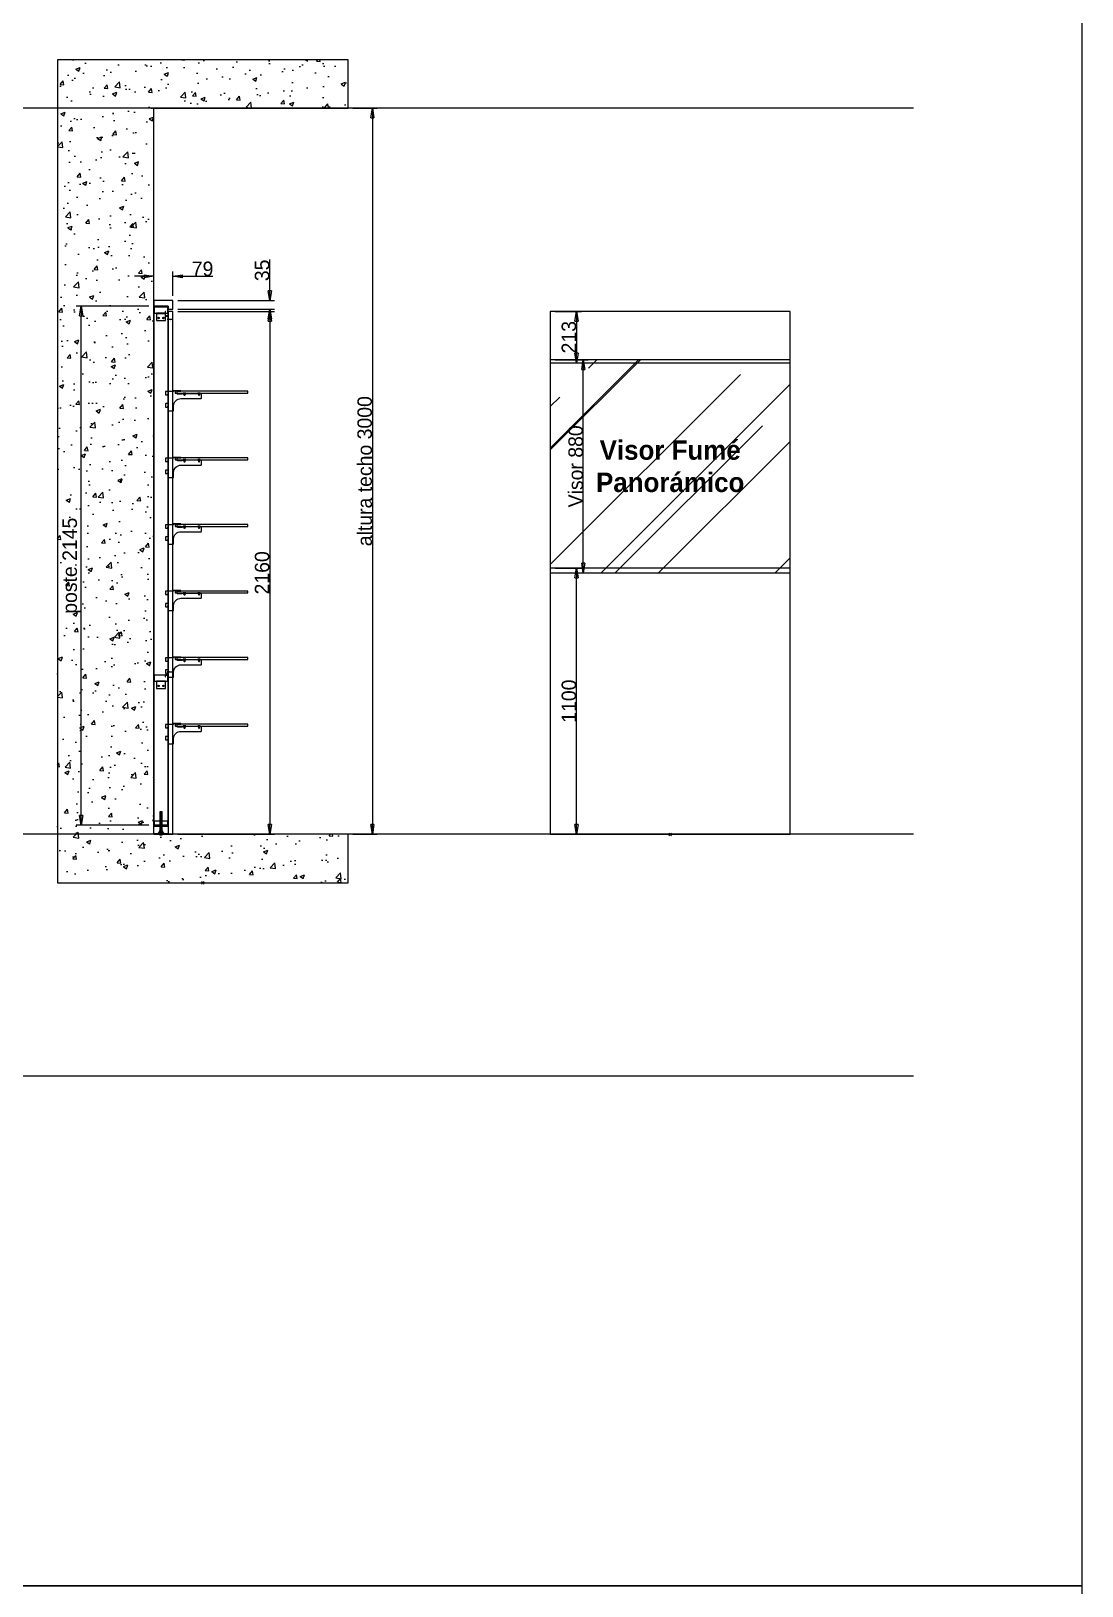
# Paper-space layout 'Jordi B.' of a CAD drawing. Header units: millimetres. Extents: x 23627 to 226976, y -18096 to 223844.
# Drawn here: x 135562 to 139901, y 204861 to 211284 of the extents above; entities that cross this region are included whole.
import ezdxf

# ---------------------------------------------------------------- set-up
doc = ezdxf.new("R2010")
doc.units = ezdxf.units.MM
doc.header["$PDMODE"] = 35
doc.header["$PDSIZE"] = 5
for name, color, linetype in [('Cotas bloques dinámicos PM espacio', 140, 'Continuous'), ('Escaire Unión Peça 2014', 7, 'Continuous'), ('Linea Capa Color 0000 JB', 7, 'Continuous'), ('Linea Capa Color 0008 Gris JB', 8, 'Continuous'), ('Linea Capa Color 0012 Vermell JB', 12, 'Continuous'), ('Linea Capa Color 0140 Blau Vidre JB', 140, 'Continuous'), ('Linea Capa Color 0202 Lila Parets JB', 202, 'Continuous'), ('Linea Capa Color 0252 Gris Parets JB', 252, 'Continuous'), ('Linea Capa Color 0255 Blanc JB', 255, 'Continuous'), ('Suports Trassera 2014', 251, 'Continuous')]:
    doc.layers.add(name, color=color, linetype=linetype)
doc.styles.add('Jordi Ava', font='Avant Garde MEdium BT.ttf')
doc.dimstyles.new('Jordi Ava 2015', dxfattribs={"dimtxt": 60, "dimasz": 40, "dimexe": 20, "dimexo": 20, "dimgap": 0.09, "dimtad": 1, "dimdec": 0, "dimzin": 0, "dimdsep": 46, "dimtxsty": 'Jordi Ava', "dimblk": 'CLOSED', "dimcen": 1.5, "dimclrd": 7, "dimclre": 7, "dimclrt": 256, "dimadec": 0, "dimazin": 0, "dimtfac": 0.05, "dimtdec": 0, "dimtofl": 0, "dimtmove": 0, "dimatfit": 3, "dimldrblk": 'CLOSED', "dimfxl": 90, "dimtolj": 1, "dimtzin": 0, "dimlwd": -1, "dimlwe": -1, "dimarcsym": 0})

# ---------------------------------------------------------------- blocks, each defined once
blk = doc.blocks.new('PM202309291349')
at = {"layer": 'Linea Capa Color 0012 Vermell JB', "ltscale": 50}
for p in [(6202.8, -4066.4), (4272.8, -4266.4)]:
    blk.add_point(p, dxfattribs=at)
at = {"layer": 'Linea Capa Color 0202 Lila Parets JB', "ltscale": 10}
for p, q in [((7207.8, -1066.4), (639.3, -1066.4)), ((7207.8, -4066.4), (1339.3, -4066.4)), ((7207.8, -5066.4), (639.3, -5066.4))]:
    blk.add_line(p, q, dxfattribs=at)
blk.add_lwpolyline([(0, 0), (7902.9, 0), (7902.9, -7171.6), (0, -7171.6)], close=True, dxfattribs=at)
blk = doc.blocks.new('_Closed')
at = {"color": 0, "linetype": 'ByBlock', "lineweight": -2}
for p, q in [((-1, 0.17), (0, 0)), ((-1, 0.17), (-1, -0.17)), ((0, 0), (-1, -0.17)), ((0, 0), (-1, 0))]:
    blk.add_line(p, q, dxfattribs=at)
blk = doc.blocks.new('*D1957')
at = {"layer": 'Cotas bloques dinámicos PM espacio', "color": 7, "ltscale": 10, "transparency": 16777216}
for p, q in [((20, 1100), (128.3, 1100)), ((108.3, 40), (108.3, 1060)), ((20, 0), (128.3, 0))]:
    blk.add_line(p, q, dxfattribs=at)
at = {"layer": 'Defpoints', "color": 0, "ltscale": 10, "transparency": 16777216}
for p in [(0, 1100), (108.3, 1100), (0, 0)]:
    blk.add_point(p, dxfattribs=at)
at = {"layer": 'Cotas bloques dinámicos PM espacio', "color": 7, "ltscale": 10, "transparency": 16777216, "xscale": 40, "yscale": 40, "zscale": 40}
for p, rotation in [((108.3, 1100), 90), ((108.3, 0), 270)]:
    blk.add_blockref('_Closed', p, dxfattribs=dict(at, rotation=rotation))
at = {"layer": 'Cotas bloques dinámicos PM espacio', "ltscale": 10, "transparency": 16777216, "insert": (77.1, 550), "char_height": 60, "attachment_point": 5, "rotation": 90, "style": 'Jordi Ava'}
blk.add_mtext('\\A1;1100', dxfattribs=at)
blk = doc.blocks.new('*D1958')
at = {"layer": 'Cotas bloques dinámicos PM espacio', "color": 7, "ltscale": 10, "transparency": 16777216}
for p, q in [((20, 1960), (156.3, 1960)), ((136.3, 1120), (136.3, 1920)), ((20, 1080), (156.3, 1080))]:
    blk.add_line(p, q, dxfattribs=at)
at = {"layer": 'Defpoints', "color": 0, "ltscale": 10, "transparency": 16777216}
for p in [(0, 1960), (136.3, 1960), (0, 1080)]:
    blk.add_point(p, dxfattribs=at)
at = {"layer": 'Cotas bloques dinámicos PM espacio', "color": 7, "ltscale": 10, "transparency": 16777216, "xscale": 40, "yscale": 40, "zscale": 40}
for p, rotation in [((136.3, 1960), 90), ((136.3, 1080), 270)]:
    blk.add_blockref('_Closed', p, dxfattribs=dict(at, rotation=rotation))
at = {"layer": 'Cotas bloques dinámicos PM espacio', "ltscale": 10, "transparency": 16777216, "insert": (105, 1520), "char_height": 60, "attachment_point": 5, "rotation": 90, "style": 'Jordi Ava'}
blk.add_mtext('\\A1;{\\C140;Visor 880}', dxfattribs=at)
blk = doc.blocks.new('*D1959')
at = {"layer": 'Cotas bloques dinámicos PM espacio', "color": 7, "ltscale": 10, "transparency": 16777216}
for p, q in [((20, 2160), (128.3, 2160)), ((108.3, 2120), (108.3, 1987)), ((20, 1947), (128.3, 1947))]:
    blk.add_line(p, q, dxfattribs=at)
at = {"layer": 'Defpoints', "color": 0, "ltscale": 10, "transparency": 16777216}
for p in [(0, 2160), (0, 1947), (108.3, 1947)]:
    blk.add_point(p, dxfattribs=at)
at = {"layer": 'Cotas bloques dinámicos PM espacio', "color": 7, "ltscale": 10, "transparency": 16777216, "xscale": 40, "yscale": 40, "zscale": 40}
for p, rotation in [((108.3, 2160), 90), ((108.3, 1947), 270)]:
    blk.add_blockref('_Closed', p, dxfattribs=dict(at, rotation=rotation))
at = {"layer": 'Cotas bloques dinámicos PM espacio', "ltscale": 10, "transparency": 16777216, "insert": (77, 2053.5), "char_height": 60, "attachment_point": 5, "rotation": 90, "style": 'Jordi Ava'}
blk.add_mtext('\\A1;213', dxfattribs=at)
blk = doc.blocks.new('PM202306061544')
at = {"layer": 'Linea Capa Color 0000 JB', "ltscale": 10}
for p, q in [((0, 0), (-95, 0)), ((0, 0), (0, 10)), ((0, 10), (0, -10)), ((0, -10), (0, 0))]:
    blk.add_line(p, q, dxfattribs=at)
blk.add_arc((-10, 0), 14.1, 315, 45, dxfattribs=at)
blk.add_spline([(0, 0), (-5, 9), (-15, -8), (-25, 7), (-35, -6), (-45, 5), (-55, -4), (-65, 3), (-75, 0), (-95, 0)], degree=3, dxfattribs=at)
blk = doc.blocks.new('*D924')
at = {"layer": 'Cotas bloques dinámicos PM espacio', "color": 7, "ltscale": 10, "transparency": 16777216}
for p, q in [((479, 2245), (479, 2374.1)), ((99, 2205), (499, 2205)), ((99, 2170), (499, 2170)), ((479, 2130), (479, 2090))]:
    blk.add_line(p, q, dxfattribs=at)
at = {"layer": 'Defpoints', "color": 0, "ltscale": 10, "transparency": 16777216}
for p in [(79, 2205), (79, 2170), (479, 2170)]:
    blk.add_point(p, dxfattribs=at)
at = {"layer": 'Cotas bloques dinámicos PM espacio', "color": 7, "ltscale": 10, "transparency": 16777216, "xscale": 40, "yscale": 40, "zscale": 40}
for p, rotation in [((479, 2205), 270), ((479, 2170), 90)]:
    blk.add_blockref('_Closed', p, dxfattribs=dict(at, rotation=rotation))
at = {"layer": 'Cotas bloques dinámicos PM espacio', "ltscale": 10, "transparency": 16777216, "insert": (447.7, 2329.6), "char_height": 60, "attachment_point": 5, "rotation": 90, "style": 'Jordi Ava'}
blk.add_mtext('\\A1;35', dxfattribs=at)
blk = doc.blocks.new('*D925')
at = {"layer": 'Cotas bloques dinámicos PM espacio', "color": 7, "ltscale": 10, "transparency": 16777216}
for p, q in [((99, 2160), (499, 2160)), ((479, 2120), (479, 40)), ((99, 0), (499, 0))]:
    blk.add_line(p, q, dxfattribs=at)
at = {"layer": 'Defpoints', "color": 0, "ltscale": 10, "transparency": 16777216}
for p in [(79, 2160), (79, 0), (479, 0)]:
    blk.add_point(p, dxfattribs=at)
at = {"layer": 'Cotas bloques dinámicos PM espacio', "color": 7, "ltscale": 10, "transparency": 16777216, "xscale": 40, "yscale": 40, "zscale": 40}
for p, rotation in [((479, 2160), 90), ((479, 0), 270)]:
    blk.add_blockref('_Closed', p, dxfattribs=dict(at, rotation=rotation))
at = {"layer": 'Cotas bloques dinámicos PM espacio', "ltscale": 10, "transparency": 16777216, "insert": (447.8, 1080), "char_height": 60, "attachment_point": 5, "rotation": 90, "style": 'Jordi Ava'}
blk.add_mtext('\\A1;2160', dxfattribs=at)
blk = doc.blocks.new('*D926')
at = {"layer": 'Cotas bloques dinámicos PM espacio', "color": 7, "ltscale": 10, "transparency": 16777216}
for p, q in [((-20, 2182), (-320, 2182)), ((-300, 77), (-300, 2142)), ((-20, 37), (-320, 37))]:
    blk.add_line(p, q, dxfattribs=at)
at = {"layer": 'Defpoints', "color": 0, "ltscale": 10, "transparency": 16777216}
for p in [(-300, 2182), (0, 2182), (0, 37)]:
    blk.add_point(p, dxfattribs=at)
at = {"layer": 'Cotas bloques dinámicos PM espacio', "color": 7, "ltscale": 10, "transparency": 16777216, "xscale": 40, "yscale": 40, "zscale": 40}
for p, rotation in [((-300, 2182), 90), ((-300, 37), 270)]:
    blk.add_blockref('_Closed', p, dxfattribs=dict(at, rotation=rotation))
at = {"layer": 'Cotas bloques dinámicos PM espacio', "ltscale": 10, "transparency": 16777216, "insert": (-338, 1109.5), "char_height": 60, "attachment_point": 5, "rotation": 90, "style": 'Jordi Ava'}
blk.add_mtext('\\A1;poste 2145', dxfattribs=at)
blk = doc.blocks.new('*D927')
at = {"layer": 'Cotas bloques dinámicos PM espacio', "color": 7, "ltscale": 10, "transparency": 16777216}
for p, q in [((0, 2225), (0, 2325)), ((79, 2225), (79, 2325)), ((-40, 2305), (-80, 2305)), ((119, 2305), (244.2, 2305))]:
    blk.add_line(p, q, dxfattribs=at)
at = {"layer": 'Defpoints', "color": 0, "ltscale": 10, "transparency": 16777216}
for p in [(79, 2305), (0, 2205), (79, 2205)]:
    blk.add_point(p, dxfattribs=at)
at = {"layer": 'Cotas bloques dinámicos PM espacio', "color": 7, "ltscale": 10, "transparency": 16777216, "xscale": 40, "yscale": 40, "zscale": 40}
blk.add_blockref('_Closed', (0, 2305), dxfattribs=at)
at = {"layer": 'Cotas bloques dinámicos PM espacio', "color": 7, "ltscale": 10, "transparency": 16777216, "xscale": 40, "yscale": 40, "zscale": 40, "rotation": 180}
blk.add_blockref('_Closed', (79, 2305), dxfattribs=at)
at = {"layer": 'Cotas bloques dinámicos PM espacio', "ltscale": 10, "transparency": 16777216, "insert": (201.6, 2335.7), "char_height": 60, "attachment_point": 5, "style": 'Jordi Ava'}
blk.add_mtext('\\A1;79', dxfattribs=at)
blk = doc.blocks.new('PM202307281056')
at = {"layer": 'Linea Capa Color 0140 Blau Vidre JB', "ltscale": 10}
blk.add_lwpolyline([(4.9, 3), (-4.9, 3), (-4.9, 0), (-2.2, 0), (-2.2, -3.3, 1.39975), (2.3, -3.3), (2.3, 0), (4.9, 0)], format="xyb", close=True, dxfattribs=at)
blk.add_arc((0, 5.5), 5.5, 207.04632, 332.95368, dxfattribs=at)
blk = doc.blocks.new('PM202308021642')
at = {"layer": 'Linea Capa Color 0000 JB', "ltscale": 50}
blk.add_lwpolyline([(137, -4), (137, -2), (57, -2), (57, -4), (39, -4, -0.414214), (37, -2), (37, 7), (37, 8), (52, 8), (52, 10), (22, 10), (22, 8), (22, 7), (-10, 7, 0.414214), (-12, 5), (-12, -5, 0.414214), (-10, -7), (-4, -7, 0.408724), (-1.8, -5.3), (-1, 0), (0, 0), (0, -41, -0.414214), (-2, -43), (-10, -43, 0.414214), (-12, -45), (-12, -55, 0.414214), (-10, -57), (-4, -57, 0.408724), (-1.8, -55.3), (-1, -50), (0, -50), (0, -71, 0.414214), (2, -73), (20, -73, 0.414214), (22, -71), (22, -52, -0.414214), (52, -22), (135, -22, 0.414214), (137, -20)], format="xyb", close=True, dxfattribs=at)
at = {"layer": 'Linea Capa Color 0140 Blau Vidre JB', "ltscale": 10}
blk.add_lwpolyline([(30, 0), (328, 0), (329, 1), (329, 7), (328, 8), (30, 8), (29, 7), (29, 1)], close=True, dxfattribs=at)
at = {"layer": 'Linea Capa Color 0000 JB', "ltscale": 50}
for p in [(67, -2), (127, -2)]:
    blk.add_blockref('PM202307281056', p, dxfattribs=at)
blk = doc.blocks.new('*D923')
at = {"layer": 'Cotas bloques dinámicos PM espacio', "color": 7, "ltscale": 10, "transparency": 16777216}
for p, q in [((822.7, 3000), (922.7, 3000)), ((902.7, 2960), (902.7, 40)), ((822.7, 0), (922.7, 0))]:
    blk.add_line(p, q, dxfattribs=at)
at = {"layer": 'Defpoints', "color": 0, "ltscale": 10, "transparency": 16777216}
for p in [(802.7, 3000), (802.7, 0), (902.7, 0)]:
    blk.add_point(p, dxfattribs=at)
at = {"layer": 'Cotas bloques dinámicos PM espacio', "color": 7, "ltscale": 10, "transparency": 16777216, "xscale": 40, "yscale": 40, "zscale": 40}
for p, rotation in [((902.7, 3000), 90), ((902.7, 0), 270)]:
    blk.add_blockref('_Closed', p, dxfattribs=dict(at, rotation=rotation))
at = {"layer": 'Cotas bloques dinámicos PM espacio', "ltscale": 10, "transparency": 16777216, "insert": (871.4, 1500), "char_height": 60, "attachment_point": 5, "rotation": 90, "style": 'Jordi Ava'}
blk.add_mtext('\\A1;altura techo 3000', dxfattribs=at)
blk = doc.blocks.new('*U688')
at = {"layer": 'Linea Capa Color 0008 Gris JB', "ltscale": 10}
h = blk.add_hatch(dxfattribs=at)
h.set_pattern_fill('AR-RROOF', color=256, scale=20, angle=45, style=0)
h.set_pattern_definition([(45, (-6, 0), (431.05, 1149.47), [7620, -1016, 2540, -508]), (45, (292.14, 657.35), (-836.96, 118.54), [1524, -167.64, 3048, -381]), (45, (-131.72, 484.93), (1627.22, 2108.564), [4064, -711.2, 2032, -508])])
h.paths.add_polyline_path([(0, 1080), (990, 1080), (990, 1960), (0, 1960)])
at = {"layer": 'Linea Capa Color 0000 JB', "ltscale": 10}
for points in [[(0, 1947), (990, 1947), (990, 2160), (0, 2160)], [(990, 1100), (0, 1100), (0, 0), (990, 0)]]:
    blk.add_lwpolyline(points, close=True, dxfattribs=at)
at = {"layer": 'Linea Capa Color 0140 Blau Vidre JB', "ltscale": 10}
blk.add_lwpolyline([(0, 1080), (990, 1080), (990, 1960), (0, 1960)], close=True, dxfattribs=at)
at = {"layer": 'Cotas bloques dinámicos PM espacio', "insert": (495, 1520), "char_height": 80, "width": 990, "attachment_point": 5, "style": 'Jordi Ava'}
blk.add_mtext('{\\fStylus BT|b1|i0|c0|p34;Visor Fumé Panorámico}', dxfattribs=at)
at = {"layer": 'Cotas bloques dinámicos PM espacio', "ltscale": 10}
for base, p1, p2, picture, middle in [((108.3, 1947), (0, 2160), (0, 1947), '*D1959', (77, 2053.5)), ((108.3, 1100), (0, 0), (0, 1100), '*D1957', (77.1, 550))]:
    dim = blk.add_linear_dim(base=base, p1=p1, p2=p2, angle=90, dimstyle='Jordi Ava 2015', dxfattribs=at)
    dim.commit()
    dim.dimension.update_dxf_attribs({"geometry": picture, "text_midpoint": middle})
dim = blk.add_linear_dim(base=(136.3, 1960), p1=(0, 1080), p2=(0, 1960), angle=90, text='{\\C140;Visor <>}', dimstyle='Jordi Ava 2015', dxfattribs=at)
dim.commit()
dim.dimension.update_dxf_attribs({"geometry": '*D1958', "text_midpoint": (105, 1520)})
blk = doc.blocks.new('*U2273')
at = {"layer": 'Linea Capa Color 0000 JB'}
blk.add_blockref('*U688', (0, 0), dxfattribs=at)
blk = doc.blocks.new('*U922')
at = {"layer": 'Linea Capa Color 0252 Gris Parets JB', "ltscale": 10}
h = blk.add_hatch(dxfattribs=at)
h.set_pattern_fill('AR-CONC', color=256, style=0)
h.set_pattern_definition([(50, (-129811.65, -106504.04), (182.18467, -15.93909), [19.05, -209.55]), (355, (-129811.65, -106504.04), (-35.24342, 191.05685), [15.24, -167.64058]), (100.45144, (-129796.47, -106505.37), (146.94125, 175.11775), [16.19, -178.09024]), (46.1842, (-129811.65, -106453.24), (271.07904, -42.04233), [28.575, -314.325]), (96.63556, (-129789.06, -106456.74), (237.40413, 247.42612), [24.28502, -267.1356]), (351.18415, (-129811.65, -106453.24), (237.40413, 247.42612), [22.85997, -251.45973]), (21, (-129786.25, -106465.94), (151.61439, -102.2652), [19.05, -209.55]), (326, (-129786.25, -106465.94), (61.80203, 184.18797), [15.24, -167.64]), (71.45144, (-129773.62, -106474.46), (213.41642, 81.92277), [16.19, -178.08994]), (37.5, (-129811.654, -106504.04), (3.088603, 84.55504), [0, -165.608, 0, -170.18, 0, -168.275]), (7.5, (-129811.65, -106504.04), (66.819663, 100.180575), [0, -97.028, 0, -161.798, 0, -64.135]), (327.5, (-129868.296, -106504.04), (135.590595, -5.728744), [0, -63.5, 0, -198.12, 0, -262.89]), (317.5, (-129893.7, -106504.04), (148.12918, 25.42649), [0, -82.55, 0, -131.572, 0, -186.69])])
h.paths.add_polyline_path([(802.7, 3200), (-397.3, 3200), (-397.3, -200), (802.7, -200), (802.7, 0), (0, 0), (0, 3000), (802.7, 3000)])
at = {"layer": 'Escaire Unión Peça 2014', "ltscale": 10}
for centre in [(20, 2133.1), (20, 2133.1), (40, 2133.1), (20, 613.1), (40, 613.1)]:
    blk.add_circle(centre, 3, dxfattribs=at)
at = {"layer": 'Linea Capa Color 0000 JB', "ltscale": 10}
for points in [[(79, 2205), (0, 2205), (0, 2182), (60, 2182), (60, 2170), (79, 2170)], [(0, 37), (60, 37), (60, 2182), (0, 2182)], [(1.5, 2152.5), (58.5, 2152.5), (58.5, 2177.5), (1.5, 2177.5)], [(11, 2122.5), (49, 2122.5), (49, 2152.5), (11, 2152.5)], [(49, 2150.5), (11, 2150.5), (11, 2152.5), (49, 2152.5)], [(60, 0), (79, 0), (79, 2160), (60, 2160)], [(1.5, 632.5), (58.5, 632.5), (58.5, 657.5), (1.5, 657.5)], [(11, 602.5), (49, 602.5), (49, 632.5), (11, 632.5)], [(49, 630.5), (11, 630.5), (11, 632.5), (49, 632.5)]]:
    blk.add_lwpolyline(points, close=True, dxfattribs=at)
at = {"layer": 'Linea Capa Color 0000 JB', "ltscale": 50}
for points in [[(35, 13), (35, 93), (25, 93), (25, 13)], [(0, 33), (60, 33), (60, 37), (0, 37)], [(0, 0), (60, 0), (60, 2.5), (0, 2.5)], [(2, 37), (58, 37), (58, 54), (2, 54)], [(37, 9), (23, 9), (15, 2.5), (45, 2.5)], [(23, 9), (37, 9), (37, 13), (23, 13)]]:
    blk.add_lwpolyline(points, close=True, dxfattribs=at)
blk.add_point((30, 0), dxfattribs=at)
at = {"layer": 'Linea Capa Color 0202 Lila Parets JB', "ltscale": 10}
blk.add_lwpolyline([(802.7, 0), (0, 0), (0, 3000), (802.7, 3000)], dxfattribs=at)
at = {"layer": 'Linea Capa Color 0252 Gris Parets JB', "ltscale": 50}
for p, q in [((25, 91.5), (35, 93)), ((25, 89), (35, 90.5)), ((25, 86.5), (35, 88)), ((25, 84), (35, 85.5)), ((25, 81.5), (35, 83)), ((25, 79), (35, 80.5)), ((25, 76.5), (35, 78)), ((25, 74), (35, 75.5)), ((25, 71.5), (35, 73)), ((25, 69), (35, 70.5)), ((25, 66.5), (35, 68)), ((25, 64), (35, 65.5)), ((25, 61.5), (35, 63)), ((25, 59), (35, 60.5)), ((25, 56.5), (35, 58)), ((25, 54), (35, 55.5)), ((25, 51.5), (35, 53)), ((25, 49), (35, 50.5)), ((25, 46.5), (35, 48)), ((25, 44), (35, 45.5)), ((25, 41.5), (35, 43)), ((25, 39), (35, 40.5)), ((25, 36.5), (35, 38)), ((25, 34), (35, 35.5)), ((25, 31.5), (35, 33)), ((25, 29), (35, 30.5)), ((25, 26.5), (35, 28)), ((25, 24), (35, 25.5)), ((25, 21.5), (35, 23)), ((25, 19), (35, 20.5)), ((25, 16.5), (35, 18)), ((25, 14), (35, 15.5))]:
    blk.add_line(p, q, dxfattribs=at)
at = {"layer": 'Linea Capa Color 0255 Blanc JB', "ltscale": 10}
blk.add_lwpolyline([(802.7, 3200), (-397.3, 3200), (-397.3, -200), (802.7, -200), (802.7, 0), (0, 0), (0, 3000), (802.7, 3000)], close=True, dxfattribs=at)
at = {"layer": 'Suports Trassera 2014', "ltscale": 10}
for points in [[(56, 2142.5), (51, 2142.5, -0.414214), (49, 2144.5), (49, 2160), (47, 2160), (47, 2144.5, 0.414214), (51, 2140.5), (56, 2140.5, -0.414214), (58, 2138.5), (58, 2120.5), (60, 2120.5), (60, 2138.5, 0.414214)], [(60, 661.5), (60, 676.7), (58, 676.7), (58, 661.5, -0.414214), (56, 659.5), (51, 659.5, 0.414214), (47, 655.5), (47, 650), (49, 650), (49, 655.5, -0.414214), (51, 657.5), (56, 657.5, 0.414214)]]:
    blk.add_lwpolyline(points, format="xyb", close=True, dxfattribs=at)
at = {"layer": 'Linea Capa Color 0000 JB', "xscale": 0.170859375, "yscale": 0.170859375, "zscale": 0.170859375, "rotation": 180}
for p in [(58, 2127.5), (58, 671.5)]:
    blk.add_blockref('PM202306061544', p, dxfattribs=at)
at = {"layer": 'Linea Capa Color 0000 JB'}
for p in [(60, 1822), (60, 1547), (60, 1272), (60, 997), (60, 722), (60, 447)]:
    blk.add_blockref('PM202308021642', p, dxfattribs=at)
at = {"layer": 'Cotas bloques dinámicos PM espacio', "ltscale": 10}
for base, p1, p2, text, picture, middle in [((902.7, 0), (802.7, 3000), (802.7, 0), 'altura techo <>', '*D923', (871.4, 1500)), ((-300, 2182), (0, 37), (0, 2182), 'poste <>', '*D926', (-338, 1109.5))]:
    dim = blk.add_linear_dim(base=base, p1=p1, p2=p2, angle=90, text=text, dimstyle='Jordi Ava 2015', dxfattribs=at)
    dim.commit()
    dim.dimension.update_dxf_attribs({"geometry": picture, "text_midpoint": middle})
dim = blk.add_linear_dim(base=(79, 2305), p1=(0, 2205), p2=(79, 2205), dimstyle='Jordi Ava 2015', dxfattribs=at)
dim.commit()
dim.dimension.update_dxf_attribs({"geometry": '*D927', "text_midpoint": (201.6, 2335.7)})
dim = blk.add_linear_dim(base=(479, 2170), p1=(79, 2205), p2=(79, 2170), angle=90, dimstyle='Jordi Ava 2015', dxfattribs=at)
dim.commit()
dim.dimension.update_dxf_attribs({"geometry": '*D924', "text_midpoint": (479, 2329.6), "dimtype": 160})
dim = blk.add_linear_dim(base=(479, 0), p1=(79, 2160), p2=(79, 0), angle=90, dimstyle='Jordi Ava 2015', dxfattribs=at)
dim.commit()
dim.dimension.update_dxf_attribs({"geometry": '*D925', "text_midpoint": (447.8, 1080)})
blk = doc.blocks.new('*U782')
at = {"layer": 'Linea Capa Color 0000 JB'}
blk.add_blockref('*U922', (0, 0), dxfattribs=at)

psp = doc.layouts.new('Jordi B.')

# ---------------------------------------------------------------- linework, layer by layer
at = {"layer": 'Linea Capa Color 0202 Lila Parets JB', "ltscale": 10}
psp.add_lwpolyline([(131998.3, 204861.1), (139901.3, 204861.1), (139901.3, 200221.5), (131998.3, 200221.5)], close=True, dxfattribs=at)

# ---------------------------------------------------------------- block references
psp.add_blockref('*U782', (136068.4, 207966.2))
at = {"layer": 'Linea Capa Color 0000 JB'}
for name, p in [('PM202309291349', (131998.3, 212032.7)), ('*U2273', (137706.1, 207966.2))]:
    psp.add_blockref(name, p, dxfattribs=at)

doc.saveas('drawing.dxf')
